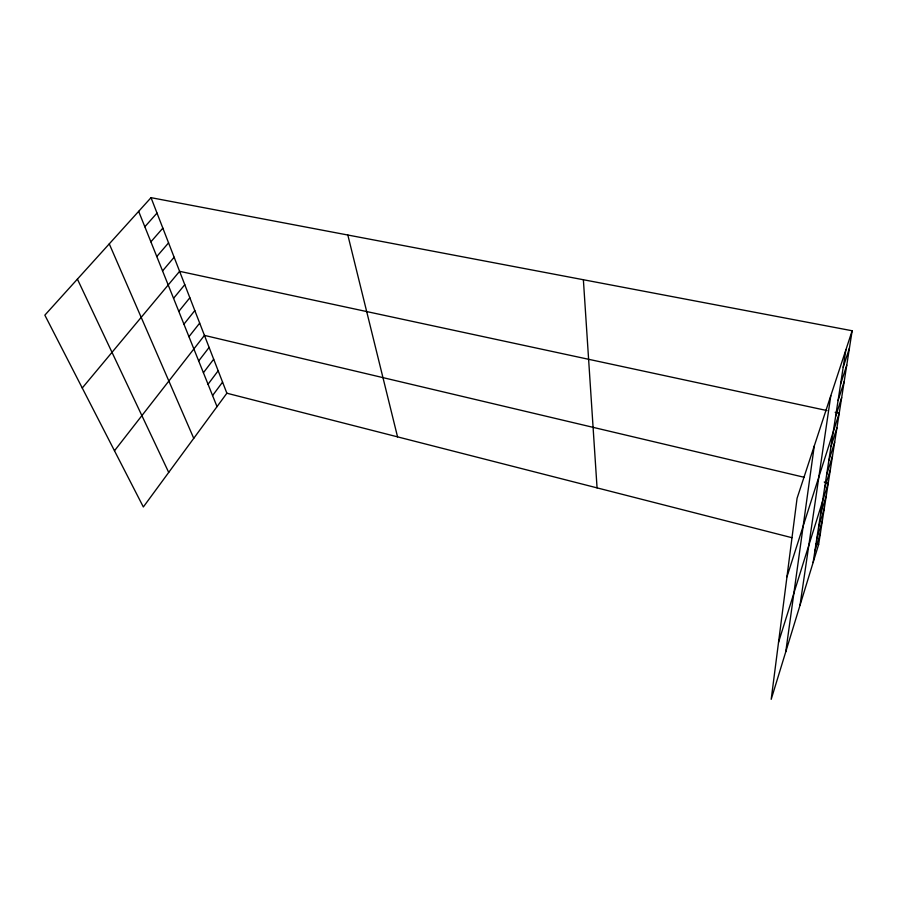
<?xml version="1.0" encoding="UTF-8"?>
<svg xmlns="http://www.w3.org/2000/svg" width="897" height="897" viewBox="0 0 897 897"><rect width="100%" height="100%" fill="white"/><g stroke="black" fill="none" stroke-linecap="round" stroke-linejoin="round"><path stroke-width="1.35" d="M785.772 651.76L814.252 446.044M800.012 605.307L830.801 395.689M813.119 562.52L845.871 349.864M852.15 330.758L797.074 498.272L771.196 699.335L818.625 544.535L852.15 330.758L151.032 197.665L44.85 315.15L143.341 506.973L226.874 393.222L151.032 197.665M816.741 538.974L822.347 520.809M814.902 550.893L820.463 532.818M818.625 526.763L824.276 508.509M778.54 642.308L828.279 482.99L824.242 482.037M820.553 514.25L826.249 495.918M824.556 488.248L830.353 469.748M828.772 460.867L834.67 442.21M826.642 474.737L832.483 456.158M830.97 446.628L836.923 427.891M786.972 576.793L839.222 413.192L835.152 412.317M835.6 416.5L841.666 397.629M838.056 400.567L844.178 381.629M840.59 384.163L846.757 365.157M843.191 367.265L849.414 348.204M212.578 395.555L222.568 382.111M208.037 384.252L218.173 370.775M203.417 372.726L213.688 359.215M198.697 360.953L209.113 347.419M114.48 450.776L204.449 335.388L804.116 477.271M188.953 336.689L199.683 323.111M183.93 324.176L194.817 310.564M178.795 311.394L189.85 297.759M173.558 298.331L184.782 284.685M82.255 387.997L179.602 271.32L827 410.568M162.559 270.928L174.141 257.248M156.796 256.542L168.558 242.863M150.887 241.831L162.85 228.141M144.843 226.773L157.009 213.082M226.874 393.222L791.905 537.695M815.945 543.851L818.625 544.535M77.411 279.124L168.714 472.405M109.266 243.883L193.752 438.33M138.654 211.356L217.018 406.633M347.834 235.025L397.55 436.861M583.375 279.729L597.066 487.878"/></g></svg>
